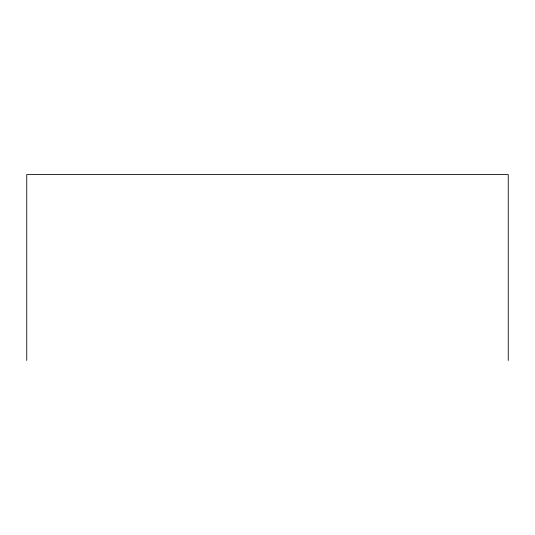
<?xml version="1.0" encoding="UTF-8"?>
<svg xmlns="http://www.w3.org/2000/svg" width="535" height="535" viewBox="0 0 535 535"><rect width="100%" height="100%" fill="white"/><g stroke="black" fill="none" stroke-linecap="round" stroke-linejoin="round"><path stroke-width="0.8" d="M508.25 360.443L508.25 174.557L26.75 174.557L26.75 360.443"/></g></svg>
